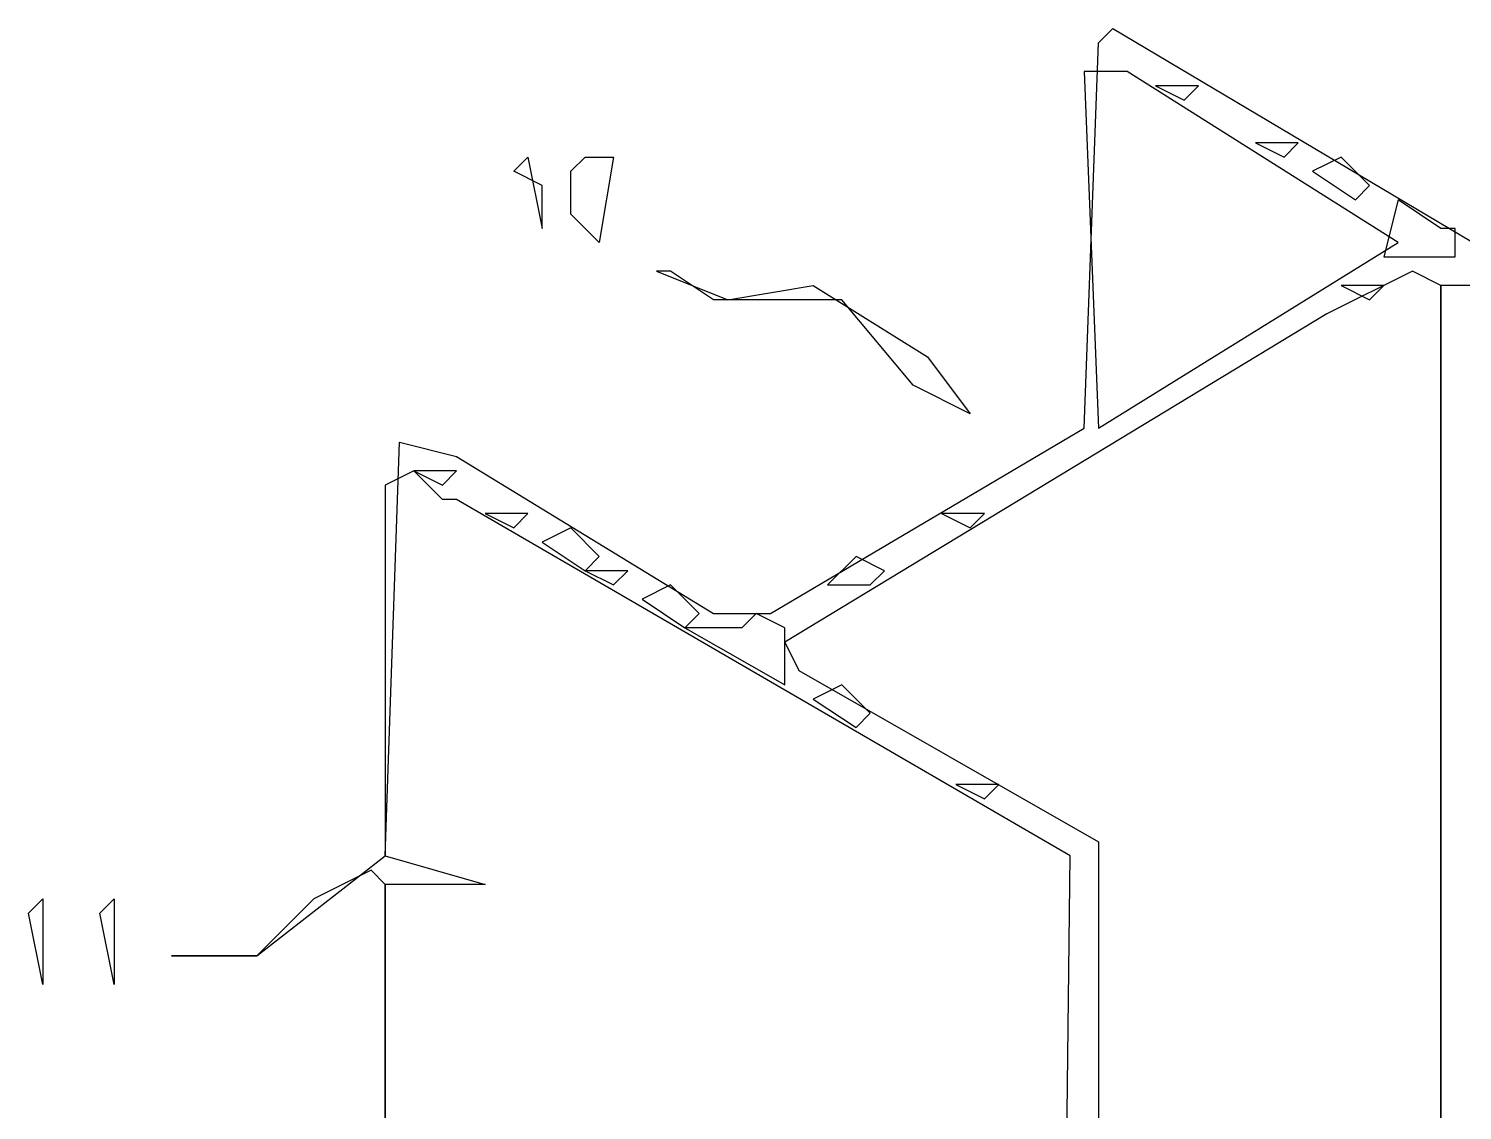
# Model space of a CAD drawing. Extents: x -8 to 97, y -11 to 87.
# Drawn here: x 10.78 to 54.1, y 53 to 85.68 of the extents above; entities that cross this region are included whole.
import ezdxf

# ---------------------------------------------------------------- set-up
doc = ezdxf.new("R2010")
doc.units = 0
doc.layers.add('BEAM', color=3, linetype='CONTINUOUS')
doc.layers.add('BOLT', color=2, linetype='CONTINUOUS')

msp = doc.modelspace()

# ---------------------------------------------------------------- linework, layer by layer
for p, q in [((43.106, 85.252), (43.537, 85.683)), ((43.537, 85.683), (57.33, 77.493)), ((42.675, 73.614), (43.106, 85.252)), ((43.537, 84.389), (42.675, 84.389)), ((42.675, 84.389), (43.106, 73.614)), ((43.968, 84.389), (43.537, 84.389)), ((52.158, 79.217), (43.968, 84.389)), ((46.123, 83.958), (44.83, 83.958)), ((44.83, 83.958), (45.692, 83.527)), ((45.692, 83.527), (46.123, 83.958)), ((49.14, 82.234), (47.847, 82.234)), ((47.847, 82.234), (48.709, 81.803)), ((48.709, 81.803), (49.14, 82.234)), ((25.433, 81.372), (25.865, 81.803)), ((25.865, 81.803), (26.296, 79.648)), ((27.158, 81.372), (27.589, 81.803)), ((27.589, 81.803), (28.451, 81.803)), ((28.451, 81.803), (28.02, 79.217)), ((50.433, 81.803), (49.571, 81.372)), ((51.296, 80.941), (50.433, 81.803)), ((26.296, 80.941), (25.433, 81.372)), ((27.158, 80.079), (27.158, 81.372)), ((49.571, 81.372), (50.865, 80.51)), ((26.296, 79.648), (26.296, 80.941)), ((50.865, 80.51), (51.296, 80.941)), ((52.158, 80.51), (51.727, 78.786)), ((53.451, 79.648), (52.158, 80.51)), ((28.02, 79.217), (27.158, 80.079)), ((53.882, 79.648), (53.451, 79.648)), ((53.882, 78.786), (53.882, 79.648)), ((43.106, 73.614), (52.158, 79.217)), ((51.727, 78.786), (53.882, 78.786)), ((29.744, 78.355), (31.899, 77.493)), ((30.175, 78.355), (29.744, 78.355)), ((31.468, 77.493), (30.175, 78.355)), ((52.589, 78.355), (50.002, 77.062)), ((53.451, 77.924), (52.589, 78.355)), ((31.899, 77.493), (34.485, 77.924)), ((34.485, 77.924), (37.933, 75.769)), ((51.727, 77.924), (50.433, 77.924)), ((50.433, 77.924), (51.296, 77.493)), ((51.296, 77.493), (51.727, 77.924)), ((53.451, 77.493), (53.451, 77.924)), ((54.744, 77.924), (53.451, 77.924)), ((53.451, 77.924), (53.451, 7.234)), ((53.451, 77.924), (53.451, 7.234)), ((35.347, 77.493), (31.468, 77.493)), ((37.502, 74.907), (35.347, 77.493)), ((53.451, 7.234), (53.451, 77.493)), ((53.451, 7.234), (53.451, 77.493)), ((50.002, 77.062), (33.623, 67.148)), ((37.933, 75.769), (39.227, 74.045)), ((39.227, 74.045), (37.502, 74.907)), ((33.192, 68.01), (42.675, 73.614)), ((21.554, 60.683), (21.985, 73.183)), ((21.985, 73.183), (23.709, 72.752)), ((23.709, 72.752), (31.468, 68.01)), ((22.416, 72.321), (21.554, 71.889)), ((23.709, 72.321), (22.416, 72.321)), ((22.416, 72.321), (23.278, 71.889)), ((23.278, 71.458), (22.416, 72.321)), ((23.278, 71.889), (23.709, 72.321)), ((21.554, 71.889), (21.554, 60.683)), ((23.709, 71.458), (23.278, 71.458)), ((42.244, 60.683), (23.709, 71.458)), ((25.865, 71.027), (24.571, 71.027)), ((24.571, 71.027), (25.433, 70.596)), ((25.433, 70.596), (25.865, 71.027)), ((39.658, 71.027), (38.365, 71.027)), ((38.365, 71.027), (39.227, 70.596)), ((39.227, 70.596), (39.658, 71.027)), ((27.158, 70.596), (26.296, 70.165)), ((28.02, 69.734), (27.158, 70.596)), ((26.296, 70.165), (27.589, 69.303)), ((27.589, 69.303), (28.02, 69.734)), ((35.778, 69.734), (34.916, 68.872)), ((36.64, 69.303), (35.778, 69.734)), ((28.882, 69.303), (27.589, 69.303)), ((27.589, 69.303), (28.451, 68.872)), ((28.451, 68.872), (28.882, 69.303)), ((36.209, 68.872), (36.64, 69.303)), ((30.175, 68.872), (29.313, 68.441)), ((31.037, 68.01), (30.175, 68.872)), ((34.916, 68.872), (36.209, 68.872)), ((29.313, 68.441), (30.606, 67.579)), ((30.606, 67.579), (31.037, 68.01)), ((32.33, 67.579), (30.606, 67.579)), ((30.606, 67.579), (33.623, 65.855)), ((31.468, 68.01), (33.192, 68.01)), ((32.761, 68.01), (32.33, 67.579)), ((33.623, 67.579), (32.761, 68.01)), ((33.623, 65.855), (33.623, 67.579)), ((33.623, 67.148), (34.054, 66.286)), ((34.054, 66.286), (43.106, 61.114)), ((35.347, 65.855), (34.485, 65.424)), ((36.209, 64.993), (35.347, 65.855)), ((34.485, 65.424), (35.778, 64.562)), ((35.778, 64.562), (36.209, 64.993)), ((40.089, 62.838), (38.796, 62.838)), ((38.796, 62.838), (39.658, 62.407)), ((39.658, 62.407), (40.089, 62.838)), ((43.106, 61.114), (43.106, 22.321)), ((17.675, 57.665), (21.554, 60.683)), ((21.554, 60.683), (24.571, 59.821)), ((41.813, 22.752), (42.244, 60.683)), ((21.123, 60.252), (19.399, 59.389)), ((21.554, 59.821), (21.123, 60.252)), ((21.554, 50.769), (21.554, 59.821)), ((24.571, 59.821), (21.554, 59.821)), ((21.554, 59.821), (21.554, 51.2)), ((10.778, 58.958), (11.209, 59.389)), ((11.209, 59.389), (11.209, 56.803)), ((12.933, 58.958), (13.365, 59.389)), ((13.365, 59.389), (13.365, 56.803)), ((19.399, 59.389), (17.675, 57.665)), ((11.209, 56.803), (10.778, 58.958)), ((13.365, 56.803), (12.933, 58.958)), ((17.675, 57.665), (15.089, 57.665)), ((15.089, 57.665), (17.675, 57.665))]:
    msp.add_line(p, q)
at = {"layer": 'BEAM'}
for p, q in [((43.537, 85.683), (57.33, 77.493)), ((42.675, 73.614), (43.106, 85.252)), ((43.537, 84.389), (42.675, 84.389)), ((42.675, 84.389), (43.106, 73.614)), ((43.968, 84.389), (43.537, 84.389)), ((52.158, 79.217), (43.968, 84.389)), ((46.123, 83.958), (44.83, 83.958)), ((44.83, 83.958), (45.692, 83.527)), ((45.692, 83.527), (46.123, 83.958)), ((49.14, 82.234), (47.847, 82.234)), ((47.847, 82.234), (48.709, 81.803)), ((48.709, 81.803), (49.14, 82.234)), ((25.433, 81.372), (25.865, 81.803)), ((25.865, 81.803), (26.296, 79.648)), ((27.158, 81.372), (27.589, 81.803)), ((27.589, 81.803), (28.451, 81.803)), ((28.451, 81.803), (28.02, 79.217)), ((50.433, 81.803), (49.571, 81.372)), ((51.296, 80.941), (50.433, 81.803)), ((26.296, 80.941), (25.433, 81.372)), ((27.158, 80.079), (27.158, 81.372)), ((49.571, 81.372), (50.865, 80.51)), ((26.296, 79.648), (26.296, 80.941)), ((50.865, 80.51), (51.296, 80.941)), ((52.158, 80.51), (51.727, 78.786)), ((53.451, 79.648), (52.158, 80.51)), ((28.02, 79.217), (27.158, 80.079)), ((53.882, 79.648), (53.451, 79.648)), ((53.882, 78.786), (53.882, 79.648)), ((43.106, 73.614), (52.158, 79.217)), ((51.727, 78.786), (53.882, 78.786)), ((29.744, 78.355), (31.899, 77.493)), ((30.175, 78.355), (29.744, 78.355)), ((31.468, 77.493), (30.175, 78.355)), ((52.589, 78.355), (50.002, 77.062)), ((53.451, 77.924), (52.589, 78.355)), ((31.899, 77.493), (34.485, 77.924)), ((34.485, 77.924), (37.933, 75.769)), ((51.727, 77.924), (50.433, 77.924)), ((50.433, 77.924), (51.296, 77.493)), ((51.296, 77.493), (51.727, 77.924)), ((53.451, 77.493), (53.451, 77.924)), ((54.744, 77.924), (53.451, 77.924)), ((53.451, 77.924), (53.451, 7.234)), ((53.451, 77.924), (53.451, 7.234)), ((35.347, 77.493), (31.468, 77.493)), ((37.502, 74.907), (35.347, 77.493)), ((53.451, 7.234), (53.451, 77.493)), ((53.451, 7.234), (53.451, 77.493)), ((50.002, 77.062), (33.623, 67.148)), ((37.933, 75.769), (39.227, 74.045)), ((39.227, 74.045), (37.502, 74.907)), ((33.192, 68.01), (42.675, 73.614)), ((21.554, 60.683), (21.985, 73.183)), ((21.985, 73.183), (23.709, 72.752)), ((23.709, 72.752), (31.468, 68.01)), ((22.416, 72.321), (21.554, 71.889)), ((23.709, 72.321), (22.416, 72.321)), ((22.416, 72.321), (23.278, 71.889)), ((23.278, 71.458), (22.416, 72.321)), ((23.278, 71.889), (23.709, 72.321)), ((21.554, 71.889), (21.554, 60.683)), ((23.709, 71.458), (23.278, 71.458)), ((42.244, 60.683), (23.709, 71.458)), ((25.865, 71.027), (24.571, 71.027)), ((24.571, 71.027), (25.433, 70.596)), ((25.433, 70.596), (25.865, 71.027)), ((39.658, 71.027), (38.365, 71.027)), ((38.365, 71.027), (39.227, 70.596)), ((39.227, 70.596), (39.658, 71.027)), ((27.158, 70.596), (26.296, 70.165)), ((28.02, 69.734), (27.158, 70.596)), ((26.296, 70.165), (27.589, 69.303)), ((27.589, 69.303), (28.02, 69.734)), ((35.778, 69.734), (34.916, 68.872)), ((36.64, 69.303), (35.778, 69.734)), ((28.882, 69.303), (27.589, 69.303)), ((27.589, 69.303), (28.451, 68.872)), ((28.451, 68.872), (28.882, 69.303)), ((36.209, 68.872), (36.64, 69.303)), ((30.175, 68.872), (29.313, 68.441)), ((31.037, 68.01), (30.175, 68.872)), ((34.916, 68.872), (36.209, 68.872)), ((29.313, 68.441), (30.606, 67.579)), ((30.606, 67.579), (31.037, 68.01)), ((32.33, 67.579), (30.606, 67.579)), ((30.606, 67.579), (33.623, 65.855)), ((31.468, 68.01), (33.192, 68.01)), ((32.761, 68.01), (32.33, 67.579)), ((33.623, 67.579), (32.761, 68.01)), ((33.623, 65.855), (33.623, 67.579)), ((33.623, 67.148), (34.054, 66.286)), ((34.054, 66.286), (43.106, 61.114)), ((35.347, 65.855), (34.485, 65.424)), ((36.209, 64.993), (35.347, 65.855)), ((34.485, 65.424), (35.778, 64.562)), ((35.778, 64.562), (36.209, 64.993)), ((40.089, 62.838), (38.796, 62.838)), ((38.796, 62.838), (39.658, 62.407)), ((39.658, 62.407), (40.089, 62.838)), ((43.106, 61.114), (43.106, 22.321)), ((17.675, 57.665), (21.554, 60.683)), ((21.554, 60.683), (24.571, 59.821)), ((41.813, 22.752), (42.244, 60.683)), ((21.123, 60.252), (19.399, 59.389)), ((21.554, 59.821), (21.123, 60.252)), ((21.554, 50.769), (21.554, 59.821)), ((24.571, 59.821), (21.554, 59.821)), ((21.554, 59.821), (21.554, 51.2)), ((21.554, 50.769), (21.554, 59.821)), ((21.554, 59.821), (21.554, 51.2)), ((21.554, 50.769), (21.554, 59.821)), ((21.554, 59.821), (21.554, 51.2))]:
    msp.add_line(p, q, dxfattribs=at)
at = {"layer": 'BOLT'}
for p, q in [((53.451, 77.924), (53.451, 7.234)), ((53.451, 77.924), (53.451, 7.234)), ((53.451, 77.924), (53.451, 7.234)), ((53.451, 77.924), (53.451, 7.234)), ((53.451, 7.234), (53.451, 77.493)), ((53.451, 7.234), (53.451, 77.493)), ((53.451, 7.234), (53.451, 77.493)), ((53.451, 7.234), (53.451, 77.493)), ((43.106, 61.114), (43.106, 22.321)), ((43.106, 61.114), (43.106, 22.321)), ((41.813, 22.752), (42.244, 60.683)), ((41.813, 22.752), (42.244, 60.683))]:
    msp.add_line(p, q, dxfattribs=at)

doc.saveas('drawing.dxf')
